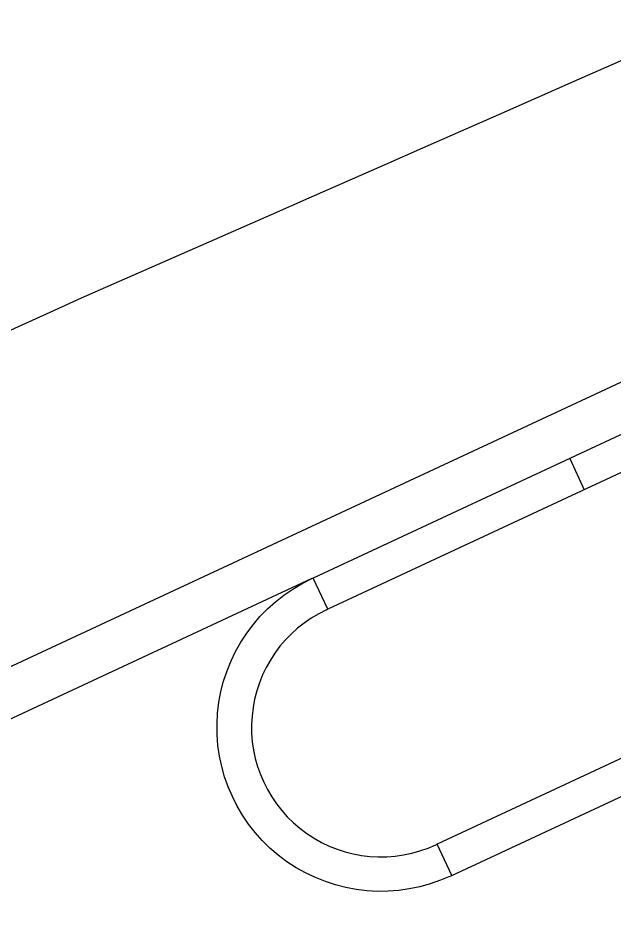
# Model space of a CAD drawing. Header units: feet. Extents: x -17 to 661, y -41 to 600.
# Drawn here: x 609.9392 to 610.0112, y 594.8825 to 594.991 of the extents above; entities that cross this region are included whole.
import ezdxf

# ---------------------------------------------------------------- set-up
doc = ezdxf.new("R2010")
doc.units = ezdxf.units.FT
doc.header["$MEASUREMENT"] = 0
doc.layers.add('E-ARRY-POST', color=4, linetype='Continuous')
doc.layers.add('E-CABL-DW', color=45, linetype='DW_CABLE')
doc.styles.get("Standard").update_dxf_attribs({"font": 'arial.ttf'})
doc.linetypes.add('DW_CABLE', pattern='A,1,-0.2,["DW",Standard,S=0.1,R=0,X=-0.1,Y=-0.05],-0.2', length=1.4)

msp = doc.modelspace()

# ---------------------------------------------------------------- linework, layer by layer
at = {"layer": 'E-ARRY-POST', "color": 9}
for p, q in [((610.11984, 594.99091), (609.97483, 594.92329)), ((610.1216, 594.98714), (609.97659, 594.91952))]:
    msp.add_line(p, q, dxfattribs=at)
for points in [[(611.87641, 595.81635), (604.0595, 592.17127)], [(610.0058, 594.93773), (610.00756, 594.93396)], [(609.97483, 594.92329), (609.97467, 594.92322)], [(609.97659, 594.91952), (609.97483, 594.92329)], [(609.97467, 594.92322), (606.38904, 593.25121)], [(609.97643, 594.91944), (609.97659, 594.91952)], [(610.01475, 594.90277), (609.98982, 594.89115)], [(609.99158, 594.88737), (610.01651, 594.89899)], [(609.98982, 594.89115), (609.98966, 594.89107)], [(609.99158, 594.88737), (609.98982, 594.89115)], [(609.99142, 594.88729), (609.99158, 594.88737)]]:
    msp.add_lwpolyline(points, dxfattribs=at)
at = {"layer": 'E-ARRY-POST', "color": 9, "extrusion": (0, 0, -1)}
msp.add_lwpolyline([(-609.99142, 594.88729, 1), (-609.97467, 594.92322)], format="xyb", dxfattribs=at)
at = {"layer": 'E-ARRY-POST', "color": 9}
msp.add_lwpolyline([(609.97643, 594.91944, 1), (609.98966, 594.89107)], format="xyb", dxfattribs=at)
at = {"layer": 'E-CABL-DW', "color": 100, "linetype": 'Continuous'}
for points, knots in [([(609.94689, 594.95712), (610.04462, 595.00012), (610.32566, 595.12378), (610.55821, 595.26465), (611.0395, 595.43371), (611.00572, 595.49224), (610.99544, 595.51005)], [58.217474, 58.217474, 58.217474, 58.217474, 62.164126, 69.566343, 72.065069, 73.158053, 73.158053, 73.158053, 73.158053]), ([(608.85764, 592.83863), (608.88018, 593.14368), (608.9143, 593.60555), (608.83977, 594.15227), (608.9212, 594.49499), (609.22522, 594.62216), (609.56997, 594.78594), (609.78462, 594.88342), (609.94689, 594.95712)], [0, 0, 0, 0, 10.941804, 16.567297, 19.975488, 22.762568, 26.216152, 36.915486, 36.915486, 36.915486, 36.915486])]:
    msp.add_open_spline(points, degree=3, knots=knots, dxfattribs=at)

doc.saveas('drawing.dxf')
